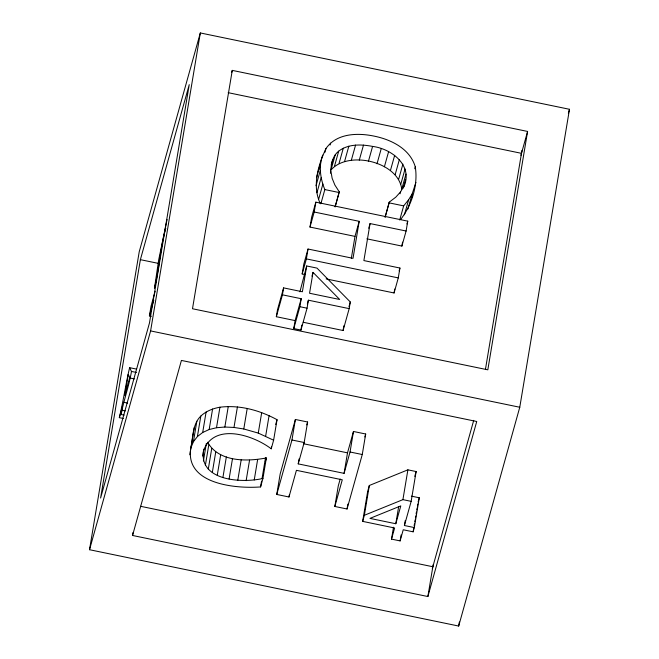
<?xml version="1.0" encoding="UTF-8"?>
<svg xmlns="http://www.w3.org/2000/svg" width="659" height="659" viewBox="0 0 659 659"><rect width="100%" height="100%" fill="white"/><g stroke="black" fill="none" stroke-linecap="round" stroke-linejoin="round"><path stroke-width="0.99" d="M330.431 173.268C331.238 165.384 331.831 156.512 338.693 151.15C348.29 143.794 361.305 144.239 372.59 146.413C392.336 148.901 414.173 166.373 403.259 188.062L405.623 179.586M320.307 203.722C311.962 185.772 318.083 165.442 325.966 148.555C336.551 133.151 357.738 132.665 374.296 136.158C391.388 139.634 410.046 148.885 415.277 166.867C418.201 184.998 411.859 205.023 400.697 219.406M320.892 203.697L324.838 189.578C320.348 178.704 318.495 166.356 322.696 155.087M411.735 197.453L411.867 195.459M262.941 478.442L260.577 486.935C235.304 488.838 184.693 484.077 190.83 447.939C193.227 437.139 192.313 424.412 200.822 416.051C206.086 411.125 212.915 408.448 219.933 407.213C239.678 404.741 259.753 410.269 277.044 419.701L273.617 440.22L271.22 448.812C253.649 435.302 214.208 422.007 203.549 450.567C198.59 481.243 242.825 483.261 262.941 478.442L266.368 457.931C246.845 461.728 218.73 462.091 207.618 442.222M194.257 427.427L189.808 454.776M89.517 549.713L139.23 251.746L200.32 32.95L569.483 109.287L519.77 407.254L458.68 626.05L89.517 549.713L150.606 330.917L200.32 32.95M140.375 259.662L100.596 498.039L149.469 323.001L189.24 84.624L140.375 259.662L158.333 263.378M123.324 418.481L119.328 417.649C123.34 401.125 125.704 384.222 129.609 367.673L136.594 369.114M124.098 415.137L121.108 414.519L122.442 406.521L119.328 417.649M121.108 414.519C123.785 399.988 128.999 386.017 131.487 371.437L129.609 367.673M151.356 316.345L149.404 315.941L151.043 306.081L155.195 291.22M132.541 535.47L181.414 360.432L476.737 421.496L427.872 596.535L132.541 535.47L133.036 532.488M232.265 70.381L192.494 308.75L487.825 369.823L527.595 131.446L232.265 70.381L231.737 72.284M190.83 447.939L193.417 441.728L196.835 421.216M193.417 441.728L197.403 436.571L200.822 416.051M197.403 436.571L202.692 432.485L206.11 411.966M202.708 456.044L203.853 449.207M203.409 460.987L206.349 443.408M202.692 432.485L209.167 429.52L212.585 409M205.369 465.361L208.788 444.841M208.293 469.117L211.712 448.606M209.167 429.52L216.506 427.732L219.933 407.213M212.322 472.445L215.74 451.926M216.506 427.732L224.843 427.032L228.261 406.521M217.264 475.213L220.691 454.694M222.923 477.413L226.35 456.893M224.843 427.032L233.986 427.444L237.413 406.933M229.093 479.027L232.52 458.516M273.617 440.22L258.27 433.095L243.789 428.976L247.207 408.465M237.767 480.353L241.194 459.834M246.137 480.658L249.555 460.139M276.335 316.707L282.439 294.828L301.221 298.716L295.108 320.595L276.335 316.707L277.488 309.763L283.601 287.884L302.382 291.764L306.682 265.972L316.995 268.106L350.291 301.979L349.179 308.634L343.075 330.513L303.28 322.284M258.27 433.095L261.697 412.583M282.439 294.828L283.601 287.884M254.234 479.958L257.653 459.447M265.651 436.167L269.07 415.656M260.577 486.935L261.557 481.07M262.084 478.269L265.503 457.75M271.22 448.812L271.541 446.86M305.166 274.581L302.168 273.955L303.815 264.094L308.025 249.028L353.018 258.336L359.196 221.317L314.195 212.009L309.994 227.075L354.987 236.383L359.196 221.317M309.994 227.075L311.641 217.215L315.842 202.148L407.748 221.152L406.109 231.021L401.899 246.079L366.857 238.838M349.179 308.634L308.396 300.199L307.061 308.19L300.949 330.068L293.774 328.586L295.108 320.595M299.911 291.822L306.682 265.972M302.168 273.955L306.377 258.896L308.025 249.028M314.195 212.009L315.842 202.148M293.774 328.586L299.886 306.707L301.221 298.716M300.949 330.068L301.781 325.076M313.033 272.373L309.549 293.247L339.673 299.483L313.033 272.373L311.971 276.179M334.838 506.466L342.285 479.801L296.418 470.32L288.98 496.985L276.755 494.456L280.174 473.945L295.389 419.47L307.605 421.999L304.186 442.51L298.222 463.878L344.08 473.36L350.044 452L353.471 431.48L365.687 434.009L362.269 454.521L347.054 508.995L334.838 506.466L338.256 485.955L340.192 479.035M276.755 494.456L291.962 439.99L295.389 419.47M335.217 206.662L339.278 191.843L334.92 185.113L332.144 178.309L330.958 171.389M288.98 496.985L289.301 495.033M298.222 463.878L299.038 458.994M351.313 258.394L354.987 236.383M343.075 330.513L343.866 325.76M406.109 231.021L370.061 223.566L363.883 260.577L399.931 268.032L398.283 277.9L394.074 292.967L326.147 278.914M344.08 473.36L347.507 452.848L353.471 431.48M385.21 217L389.28 202.132L395.787 197.165L400.565 191.884L403.786 186.102M347.054 508.995L347.87 504.11M394.074 292.967L394.733 289.021M401.899 246.079L402.558 242.133M414.322 527.571L413.127 531.821L403.226 529.77L400.12 540.907L391.512 539.128L394.617 527.991L362.664 521.384L367.631 491.589L369.337 485.477L407.888 469.842L416.134 471.547L411.158 501.351L404.412 525.52L414.322 527.571L419.289 497.776L411.364 496.136M362.664 521.384L364.369 515.272L369.337 485.477M391.512 539.128L393.497 527.208M395.804 523.74L400.787 505.89L369.946 518.394L395.804 523.74L398.621 506.862M364.369 515.272L402.913 499.646L407.888 469.842M400.12 540.907L401.109 534.943M404.412 525.52L405.244 520.552M413.127 531.821L413.794 527.851M414.124 525.866L414.453 523.872M414.791 521.887L415.121 519.902M415.45 517.916L415.78 515.931M416.117 513.946L416.447 511.961M416.776 509.967L417.106 507.982M417.444 505.997L417.773 504.011M427.872 596.535L433.177 564.714M485.436 369.386L521.986 150.351M458.68 626.05L459.356 621.997M167.089 219.463L158.704 259.786L154.478 288.181C159.354 268.534 160.121 247.924 165.788 228.319M149.404 315.941L153.811 300.142M316.509 177.708L320.711 162.641M324.92 152.32L325.966 148.555M316.032 185.731L320.233 170.665M330.077 145.013L330.604 143.127M316.938 192.741L321.139 177.683M318.684 199.109L322.885 184.042M331.164 165.038L332.737 159.396M335.184 154.939L330.975 170.006C348.224 150.03 398.398 161.554 401.743 189.182L405.952 174.116M334.492 166.216L338.693 151.15M339.097 163.259L343.298 148.193M344.632 161.266L348.833 146.199M307.333 304.005L308.396 300.199M335.069 206.91L339.278 191.843M265.313 461.704L266.368 457.931M275.709 424.478L277.044 419.701M351.362 160.153L355.572 145.087M359.279 160.145L363.488 145.087M368.381 161.48L372.59 146.413M377.014 163.762L381.215 148.695M306.797 424.907L307.605 421.999M384.386 166.776L388.596 151.71M368.743 228.269L370.061 223.566M348.965 306.732L350.291 301.979M390.457 170.409L394.667 155.343M395.186 174.553L399.395 159.486M385.07 217.198L389.28 202.132M398.687 179.182L402.896 164.116M400.853 184.042L405.063 168.984M400.038 193.771L400.565 191.884M399.716 219.999L403.662 205.88L408.646 199.726L412.163 193.952L415.944 182.386M414.75 168.753L415.277 166.867M404.437 214.793L408.646 199.726M407.954 209.018L412.163 193.952M406.965 223.978L407.748 221.152M399.14 270.857L399.931 268.032M364.864 436.975L365.687 434.009M414.783 476.383L416.134 471.547M418.103 502.026L419.289 497.776M520.931 155.31L527.595 131.446M432.312 568.643L473.706 420.376M568.379 113.249L569.483 109.287M318.495 170.154L320.126 166.884M233.986 427.444L243.789 428.976M228.179 92.68L521.483 153.333M324.838 189.578L339.163 192.535M389.156 202.873L403.662 205.88M306.377 258.896L398.283 277.9M299.886 306.707L307.061 308.19M150.606 330.917L519.77 407.254M131.487 371.437L136.471 372.475M130.375 378.093L134.37 378.925M123.628 402.27L127.615 403.094M291.962 439.99L304.186 442.51M350.044 452L362.269 454.521M303.634 443.771L347.507 452.848M122.294 410.269L125.284 410.887M402.913 499.646L411.158 501.351M140.54 506.293L432.839 566.74M128.266 374.452L124.782 395.326L129.765 377.475L128.266 374.452"/></g></svg>
